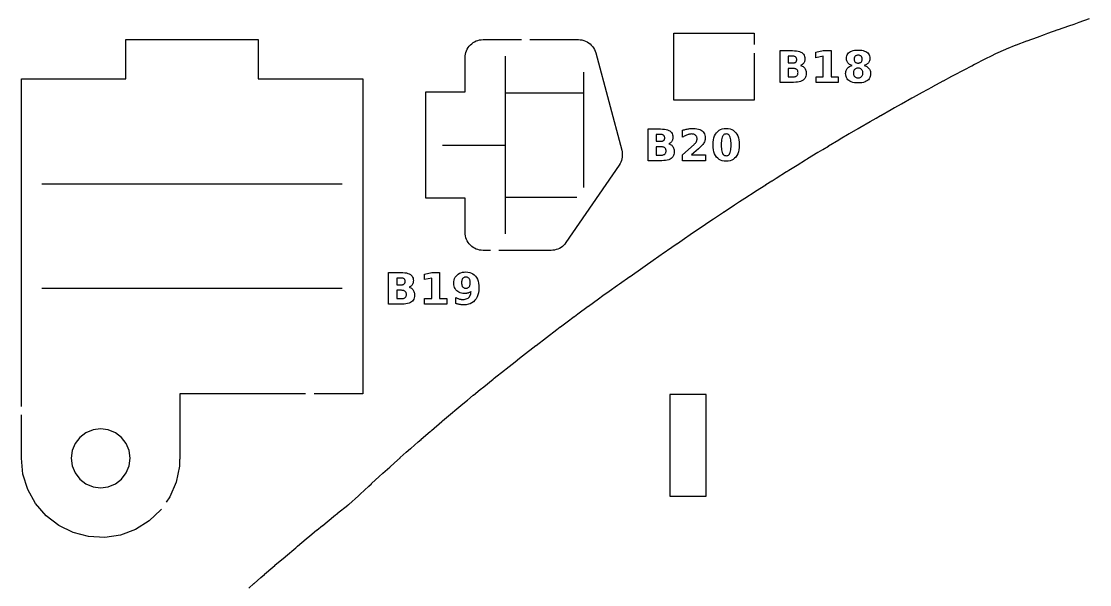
# Model space of a CAD drawing. Header units: millimetres. Extents: x 8 to 297, y 5 to 291.
# Drawn here: x 8.9 to 90.8, y 147.3 to 190.5 of the extents above; entities that cross this region are included whole.
import ezdxf

# ---------------------------------------------------------------- set-up
doc = ezdxf.new("R2010")
doc.units = ezdxf.units.MM
for name, color, linetype in [('CUT', 1, 'CONTINUOUS'), ('ENGRAVE', 5, 'CONTINUOUS'), ('SCORE', 7, 'CONTINUOUS')]:
    doc.layers.add(name, color=color, linetype=linetype)

msp = doc.modelspace()

# ---------------------------------------------------------------- linework, layer by layer
at = {"layer": 'CUT', "color": 1}
for points in [[(26.348, 147.0561), (26.7469, 147.4087), (26.7542, 147.415), (27.2607, 147.8562), (27.5474, 148.1056), (27.5546, 148.1118), (28.1904, 148.6569), (28.3478, 148.7918), (28.355, 148.7979), (29.1354, 149.4573), (29.1516, 149.471), (29.9506, 150.1461), (29.9527, 150.1479), (30.0828, 150.2574), (30.7483, 150.8174), (30.7555, 150.8234), (31.0379, 151.0576), (31.5488, 151.4812), (31.5559, 151.4871), (32.0093, 151.8577), (32.0103, 151.8585), (32.3492, 152.135), (32.3564, 152.1407), (32.9998, 152.6583), (33.1501, 152.7792), (33.1563, 152.7842), (33.9465, 153.4118), (33.9586, 153.4217), (33.9931, 153.4506), (34.0077, 153.4632), (34.7431, 154.1192), (34.7553, 154.1304), (34.8822, 154.2499), (34.8928, 154.2597), (35.5476, 154.8634), (35.7516, 155.0526), (35.7572, 155.0577), (36.3483, 155.5996), (36.3505, 155.6016), (36.627, 155.854), (36.6303, 155.857), (37.1477, 156.326), (37.1518, 156.3298), (37.5129, 156.6544), (37.5161, 156.6573), (37.9481, 157.0431), (37.9523, 157.0468), (38.4129, 157.4548), (38.4161, 157.4576), (38.7484, 157.7501), (38.7527, 157.7538), (39.3273, 158.2552), (39.3304, 158.2579), (39.5488, 158.4473), (39.5531, 158.451), (40.256, 159.0553), (40.2598, 159.0586), (40.3508, 159.1362), (41.1506, 159.8202), (41.1519, 159.8213), (41.1925, 159.8559), (41.1954, 159.8584), (41.9493, 160.4978), (41.9539, 160.5016), (42.1379, 160.6563), (42.1408, 160.6587), (42.7497, 161.1676), (42.7543, 161.1714), (43.0988, 161.4567), (43.1016, 161.459), (43.5502, 161.8284), (43.5547, 161.8321), (44.0754, 162.257), (44.0782, 162.2593), (44.3506, 162.4804), (44.3551, 162.4841), (45.0674, 163.057), (45.0711, 163.06), (45.1525, 163.125), (45.1539, 163.1262), (45.9528, 163.7623), (46.0723, 163.8576), (46.0749, 163.8597), (46.7511, 164.3964), (46.7559, 164.4002), (47.0837, 164.658), (47.0863, 164.66), (47.5516, 165.024), (47.5563, 165.0277), (48.1118, 165.4583), (48.1144, 165.4603), (48.352, 165.6436), (48.3567, 165.6471), (49.152, 166.255), (49.1572, 166.259), (49.954, 166.8618), (49.9556, 166.863), (50.2139, 167.0578), (50.2196, 167.0621), (50.7549, 167.4614), (51.2875, 167.8582), (51.2929, 167.8623), (51.555, 168.0555), (52.3541, 168.6435), (52.3572, 168.6458), (52.3747, 168.6586), (52.3803, 168.6627), (53.1557, 169.2237), (53.4813, 169.459), (53.4866, 169.4628), (53.9557, 169.7982), (53.9571, 169.7992), (54.6023, 170.2594), (54.6073, 170.2629), (54.7551, 170.3673), (54.7586, 170.3698), (55.5546, 170.9283), (55.5595, 170.9317), (55.7449, 171.0606), (55.748, 171.0627), (56.3541, 171.4814), (56.8954, 171.86), (56.8999, 171.8631), (57.1544, 172.0396), (57.1595, 172.0432), (57.9533, 172.6057), (57.9604, 172.6106), (58.0325, 172.661), (58.0338, 172.662), (58.7559, 173.1653), (58.7585, 173.1671), (59.1814, 173.4604), (59.1851, 173.463), (59.5561, 173.7185), (59.559, 173.7204), (60.3481, 174.2607), (60.3506, 174.2625), (61.1551, 174.8106), (61.1608, 174.8144), (61.5279, 175.0619), (61.9555, 175.3495), (61.9611, 175.3532), (62.726, 175.8621), (62.7568, 175.8825), (62.7604, 175.8849), (63.5575, 176.4104), (63.5601, 176.4121), (63.9409, 176.6618), (63.9436, 176.6637), (64.3571, 176.9334), (64.3612, 176.9361), (65.1564, 177.4507), (65.1625, 177.4546), (65.1745, 177.4623), (65.1774, 177.4642), (65.9584, 177.9608), (65.9612, 177.9626), (66.4356, 178.2626), (66.4383, 178.2643), (66.7589, 178.466), (66.7613, 178.4675), (67.5582, 178.9664), (67.5624, 178.969), (67.7144, 179.0634), (67.7156, 179.0641), (68.3581, 179.4621), (68.3632, 179.4653), (69.0127, 179.8635), (69.014, 179.8644), (69.1597, 179.9535), (69.1621, 179.9549), (69.9593, 180.4402), (69.9629, 180.4424), (70.3288, 180.6636), (70.331, 180.6649), (70.7594, 180.9227), (70.7635, 180.9251), (71.5588, 181.4), (71.5646, 181.4034), (71.6672, 181.4639), (71.6694, 181.4653), (72.3604, 181.8713), (72.3638, 181.8733), (73.0336, 182.2642), (73.0357, 182.2654), (73.1609, 182.3382), (73.1639, 182.3399), (73.9603, 182.7999), (73.965, 182.8026), (74.4227, 183.0646), (74.4246, 183.0656), (74.7614, 183.2577), (74.7645, 183.2594), (75.5619, 183.7113), (75.5643, 183.7127), (75.8341, 183.8649), (75.8358, 183.8658), (76.3612, 184.1611), (76.3656, 184.1636), (77.1605, 184.6065), (77.1668, 184.61), (77.2672, 184.6652), (77.269, 184.6662), (77.9621, 185.0462), (77.966, 185.0483), (78.7329, 185.4654), (78.7346, 185.4664), (78.7628, 185.4817), (78.7659, 185.4833), (79.5624, 185.9124), (79.5667, 185.9147), (80.2239, 186.2656), (80.226, 186.2667), (80.3638, 186.34), (80.3658, 186.3411), (81.1632, 186.7633), (81.1668, 186.7652), (81.7393, 187.066), (81.7407, 187.0668), (81.9622, 187.1829), (81.9685, 187.1861), (82.7581, 187.5947), (82.774, 187.6028), (83.2964, 187.8643), (83.3081, 187.8701), (83.5474, 187.987), (83.5894, 188.0066), (84.3471, 188.3447), (84.3949, 188.3649), (85.1519, 188.6681), (85.16, 188.6713), (85.1651, 188.6733), (85.181, 188.6794), (85.968, 188.9771), (85.9796, 188.9815), (86.7738, 189.2734), (87.3075, 189.4699), (87.3101, 189.4709), (87.5728, 189.567), (87.5758, 189.5681), (88.3643, 189.8544), (88.3858, 189.862), (89.1749, 190.1335), (89.1763, 190.134), (89.5757, 190.2709), (89.9732, 190.4069), (90.7735, 190.6843)], [(8.925, 160.9655), (8.925, 186.075), (16.925, 186.075), (16.925, 189.075), (27.075, 189.075), (27.075, 186.075), (35.075, 186.075), (35.075, 161.925), (31.35, 161.925)], [(44.8672, 172.925), (44.2982, 172.925), (44.1652, 172.9315), (44.0317, 172.9513), (43.9008, 172.9841), (43.7738, 173.0296), (43.6518, 173.0873), (43.536, 173.1567), (43.4277, 173.237), (43.3277, 173.3277), (43.237, 173.4277), (43.1567, 173.536), (43.0873, 173.6518), (43.0296, 173.7738), (42.9841, 173.9008), (42.9513, 174.0317), (42.9315, 174.1652), (42.925, 174.2982), (42.925, 176.925), (39.925, 176.925), (39.925, 185.075), (42.925, 185.075), (42.925, 187.7018), (42.9315, 187.8348), (42.9513, 187.9683), (42.9841, 188.0992), (43.0296, 188.2262), (43.0873, 188.3482), (43.1567, 188.464), (43.237, 188.5723), (43.3277, 188.6723), (43.4277, 188.763), (43.536, 188.8433), (43.6518, 188.9127), (43.7738, 188.9704), (43.9008, 189.0159), (44.0317, 189.0487), (44.1652, 189.0685), (44.2982, 189.075), (47.2409, 189.075)], [(47.8909, 189.075), (51.6031, 189.075), (51.7396, 189.0681), (51.8765, 189.0473), (52.0107, 189.0127), (52.1407, 188.9649), (52.2652, 188.9042), (52.383, 188.8312), (52.4929, 188.7469), (52.5937, 188.6518), (52.6844, 188.5471), (52.7641, 188.4339), (52.8321, 188.3131), (52.8875, 188.1862), (52.9293, 188.0561), (54.919, 180.5949), (54.9464, 180.4681), (54.9617, 180.3374), (54.9645, 180.2058), (54.9547, 180.0745), (54.9324, 179.9448), (54.8979, 179.8179), (54.8513, 179.6948), (54.7932, 179.5767), (54.725, 179.4663), (50.6481, 173.5209), (50.5686, 173.4162), (50.4781, 173.3184), (50.3785, 173.2297), (50.2708, 173.1512), (50.1561, 173.0834), (50.0353, 173.0271), (49.9096, 172.9827), (49.7802, 172.9507), (49.6483, 172.9314), (49.517, 172.925), (45.5172, 172.925)], [(65.075, 188.05), (65.075, 184.425), (58.925, 184.425), (58.925, 189.575), (65.075, 189.575), (65.075, 188.7)], [(30.7, 161.925), (21.075, 161.925), (21.075, 156.925), (21.0442, 156.925), (21.0442, 156.3854), (20.7968, 155.1813), (20.312, 154.0516), (20.0286, 153.6445)], [(19.6573, 153.111), (19.6097, 153.0427), (18.7188, 152.1957), (17.6756, 151.5455), (16.5228, 151.1186), (15.3077, 150.9324), (14.08, 150.9947), (12.89, 151.3028), (11.7863, 151.8442), (10.8143, 152.5966), (10.0135, 153.5293), (9.417, 154.6041), (9.049, 155.777), (8.925, 156.9962), (8.925, 160.3155)]]:
    msp.add_lwpolyline(points, dxfattribs=at)
for points in [[(58.605, 161.895), (58.605, 154.105), (61.395, 154.105), (61.395, 161.895), (58.605, 161.895)], [(12.8229, 156.4166), (13.048, 155.873), (13.4062, 155.4062), (13.873, 155.048), (14.4166, 154.8229), (15, 154.7461), (15.5834, 154.8229), (16.127, 155.048), (16.5938, 155.4062), (16.952, 155.873), (17.1771, 156.4166), (17.2539, 157), (17.1771, 157.5834), (16.952, 158.127), (16.5938, 158.5938), (16.127, 158.952), (15.5834, 159.1771), (15, 159.2539), (14.4166, 159.1771), (13.873, 158.952), (13.4062, 158.5938), (13.048, 158.127), (12.8229, 157.5834), (12.7461, 157), (12.8229, 156.4166)]]:
    msp.add_lwpolyline(points, close=True, dxfattribs=at)
at = {"layer": 'ENGRAVE', "color": 5}
for points in [[(72.3857, 187.1786), (72.3331, 187.2147), (72.2866, 187.2549), (72.2462, 187.299), (72.2118, 187.347), (72.1838, 187.3988), (72.1619, 187.4545), (72.1463, 187.5139), (72.137, 187.5771), (72.1339, 187.6441), (72.1402, 187.7425), (72.1594, 187.8329), (72.1912, 187.9151), (72.2359, 187.9891), (72.2932, 188.055), (72.3633, 188.1128), (72.4458, 188.1621), (72.5402, 188.2023), (72.6465, 188.2337), (72.7648, 188.2561), (72.895, 188.2695), (73.0372, 188.274), (73.1783, 188.2695), (73.3077, 188.2561), (73.4254, 188.2339), (73.5312, 188.2027), (73.6254, 188.1626), (73.7077, 188.1136), (73.7779, 188.0561), (73.8352, 187.9902), (73.8799, 187.9161), (73.9117, 187.8337), (73.9309, 187.743), (73.9372, 187.6441), (73.9341, 187.5771), (73.9247, 187.5139), (73.909, 187.4545), (73.887, 187.3988), (73.8587, 187.347), (73.8241, 187.299), (73.7834, 187.2549), (73.7367, 187.2147), (73.6839, 187.1786), (73.6252, 187.1464), (73.5604, 187.1182), (73.4896, 187.0939), (73.5687, 187.0688), (73.6411, 187.0389), (73.7067, 187.0042), (73.7656, 186.9648), (73.8178, 186.9207), (73.8632, 186.8718), (73.9017, 186.8183), (73.9333, 186.7603), (73.9578, 186.6978), (73.9753, 186.6309), (73.9858, 186.5595), (73.9893, 186.4836), (73.9827, 186.3681), (73.9626, 186.2623), (73.9293, 186.1664), (73.8826, 186.0803), (73.8226, 186.004), (73.7493, 185.9375), (73.6628, 185.8811), (73.5634, 185.8349), (73.4512, 185.799), (73.3261, 185.7733), (73.1881, 185.7579), (73.0372, 185.7528), (72.8857, 185.7579), (72.7472, 185.7733), (72.6215, 185.799), (72.5087, 185.8349), (72.4089, 185.8811), (72.3218, 185.9375), (72.248, 186.004), (72.1876, 186.0803), (72.1406, 186.1664), (72.107, 186.2623), (72.0869, 186.3681), (72.0801, 186.4836), (72.0836, 186.5595), (72.0942, 186.6309), (72.1117, 186.6978), (72.1362, 186.7603), (72.1677, 186.8183), (72.2063, 186.8718), (72.2517, 186.9207), (72.3038, 186.9648), (72.3627, 187.0042), (72.4284, 187.0389), (72.5007, 187.0688), (72.5798, 187.0939), (72.5091, 187.1182), (72.4444, 187.1464), (72.3857, 187.1786)], [(68.8617, 186.9782), (68.9062, 186.9339), (68.9456, 186.884), (68.9795, 186.8294), (69.0071, 186.7708), (69.0286, 186.7082), (69.044, 186.6417), (69.0532, 186.5711), (69.0563, 186.4966), (69.0497, 186.3844), (69.0299, 186.2821), (68.9969, 186.1898), (68.9507, 186.1074), (68.8913, 186.035), (68.8187, 185.9725), (68.7326, 185.9198), (68.6328, 185.8767), (68.5192, 185.8431), (68.3919, 185.8192), (68.2508, 185.8048), (68.096, 185.8), (67.056, 185.8), (67.056, 188.23), (67.9967, 188.23), (68.1577, 188.2258), (68.3032, 188.213), (68.4331, 188.1918), (68.5476, 188.162), (68.6465, 188.1238), (68.73, 188.077), (68.7994, 188.0209), (68.8561, 187.9546), (68.9003, 187.878), (68.9318, 187.7913), (68.9507, 187.6943), (68.957, 187.5871), (68.9547, 187.5294), (68.9478, 187.4747), (68.9363, 187.4229), (68.9201, 187.3741), (68.8994, 187.3282), (68.874, 187.2852), (68.8443, 187.2455), (68.8104, 187.2093), (68.7723, 187.1767), (68.7301, 187.1477), (68.6837, 187.1223), (68.6331, 187.1005), (68.6979, 187.0782), (68.7576, 187.0504), (68.8122, 187.017), (68.8617, 186.9782)], [(68.1595, 187.3055), (68.195, 187.3182), (68.2264, 187.3345), (68.2539, 187.3544), (68.2773, 187.3778), (68.2964, 187.4046), (68.3113, 187.4349), (68.3219, 187.4687), (68.3283, 187.5058), (68.3304, 187.5464), (68.3283, 187.5865), (68.3219, 187.6234), (68.3113, 187.6569), (68.2964, 187.6871), (68.2773, 187.714), (68.2539, 187.7377), (68.2264, 187.7578), (68.195, 187.7743), (68.1595, 187.7871), (68.1201, 187.7963), (68.0767, 187.8017), (68.0293, 187.8036), (67.6826, 187.8036), (67.6826, 187.2893), (68.0293, 187.2893), (68.0767, 187.2911), (68.1201, 187.2965), (68.1595, 187.3055)], [(70.368, 187.8036), (69.8, 187.6864), (69.8, 188.1128), (70.3648, 188.23), (70.9605, 188.23), (70.9605, 186.2329), (71.5139, 186.2329), (71.5139, 185.8), (69.8146, 185.8), (69.8146, 186.2329), (70.368, 186.2329), (70.368, 187.8036)], [(72.7353, 187.4914), (72.7464, 187.4524), (72.7621, 187.4171), (72.7823, 187.3855), (72.8069, 187.3576), (72.8356, 187.3337), (72.8683, 187.3142), (72.9047, 187.299), (72.945, 187.2882), (72.9892, 187.2817), (73.0372, 187.2795), (73.0841, 187.2817), (73.1274, 187.2882), (73.167, 187.299), (73.2028, 187.3142), (73.235, 187.3337), (73.2634, 187.3576), (73.2878, 187.3855), (73.3077, 187.4171), (73.3232, 187.4524), (73.3343, 187.4914), (73.3409, 187.5342), (73.3432, 187.5806), (73.3409, 187.627), (73.3343, 187.6697), (73.3232, 187.7086), (73.3077, 187.7437), (73.2878, 187.7751), (73.2634, 187.8028), (73.235, 187.8264), (73.2028, 187.8457), (73.167, 187.8608), (73.1274, 187.8715), (73.0841, 187.8779), (73.0372, 187.8801), (72.9892, 187.8779), (72.945, 187.8714), (72.9047, 187.8605), (72.8683, 187.8454), (72.8356, 187.8258), (72.8069, 187.802), (72.7823, 187.7741), (72.7621, 187.7426), (72.7464, 187.7076), (72.7353, 187.6689), (72.7285, 187.6265), (72.7263, 187.5806), (72.7285, 187.5342), (72.7353, 187.4914)], [(68.2606, 186.2619), (68.3001, 186.2818), (68.3345, 186.3062), (68.3636, 186.335), (68.3874, 186.3684), (68.4059, 186.4063), (68.4191, 186.4487), (68.427, 186.4956), (68.4297, 186.5471), (68.4271, 186.5975), (68.4192, 186.6436), (68.4061, 186.6852), (68.3877, 186.7225), (68.3641, 186.7554), (68.3353, 186.7839), (68.3012, 186.808), (68.2617, 186.8277), (68.2169, 186.8431), (68.1667, 186.8541), (68.1113, 186.8606), (68.0505, 186.8628), (67.6826, 186.8628), (67.6826, 186.2264), (68.0505, 186.2264), (68.1108, 186.2286), (68.1659, 186.2353), (68.2159, 186.2464), (68.2606, 186.2619)], [(72.8817, 186.8632), (72.839, 186.8446), (72.8007, 186.8206), (72.767, 186.7912), (72.7381, 186.7569), (72.7145, 186.718), (72.6962, 186.6744), (72.6831, 186.6263), (72.6752, 186.5735), (72.6726, 186.5161), (72.6752, 186.4588), (72.6831, 186.4061), (72.6962, 186.3581), (72.7145, 186.3147), (72.7381, 186.276), (72.767, 186.2419), (72.8007, 186.2128), (72.839, 186.189), (72.8817, 186.1705), (72.929, 186.1573), (72.9808, 186.1493), (73.0372, 186.1467), (73.093, 186.1493), (73.1442, 186.1573), (73.191, 186.1705), (73.2332, 186.189), (73.2709, 186.2128), (73.3041, 186.2419), (73.3324, 186.276), (73.3556, 186.3147), (73.3737, 186.3581), (73.3866, 186.4061), (73.3943, 186.4588), (73.3969, 186.5161), (73.3943, 186.574), (73.3866, 186.6271), (73.3737, 186.6754), (73.3556, 186.7191), (73.3324, 186.7579), (73.3041, 186.792), (73.2709, 186.8211), (73.2332, 186.8449), (73.191, 186.8634), (73.1442, 186.8767), (73.093, 186.8846), (73.0372, 186.8872), (72.9808, 186.8846), (72.929, 186.8766), (72.8817, 186.8632)], [(58.7512, 180.9782), (58.7957, 180.9339), (58.8351, 180.884), (58.8689, 180.8294), (58.8966, 180.7708), (58.9181, 180.7082), (58.9335, 180.6417), (58.9427, 180.5711), (58.9458, 180.4966), (58.9392, 180.3844), (58.9194, 180.2821), (58.8864, 180.1898), (58.8402, 180.1074), (58.7808, 180.035), (58.7082, 179.9725), (58.6221, 179.9198), (58.5222, 179.8767), (58.4087, 179.8431), (58.2814, 179.8192), (58.1403, 179.8048), (57.9855, 179.8), (56.9455, 179.8), (56.9455, 182.23), (57.8862, 182.23), (58.0472, 182.2258), (58.1927, 182.213), (58.3226, 182.1918), (58.4371, 182.162), (58.536, 182.1238), (58.6195, 182.077), (58.6888, 182.0209), (58.7456, 181.9546), (58.7897, 181.878), (58.8213, 181.7913), (58.8402, 181.6943), (58.8465, 181.5871), (58.8442, 181.5294), (58.8373, 181.4747), (58.8258, 181.4229), (58.8096, 181.3741), (58.7889, 181.3282), (58.7635, 181.2852), (58.7337, 181.2455), (58.6998, 181.2093), (58.6618, 181.1767), (58.6195, 181.1477), (58.5732, 181.1223), (58.5226, 181.1005), (58.5874, 181.0782), (58.647, 181.0504), (58.7016, 181.017), (58.7512, 180.9782)], [(58.049, 181.3055), (58.0844, 181.3182), (58.1159, 181.3345), (58.1434, 181.3544), (58.1668, 181.3778), (58.1859, 181.4046), (58.2008, 181.4349), (58.2114, 181.4687), (58.2178, 181.5058), (58.2199, 181.5464), (58.2178, 181.5865), (58.2114, 181.6234), (58.2008, 181.6569), (58.1859, 181.6871), (58.1668, 181.714), (58.1434, 181.7377), (58.1159, 181.7578), (58.0844, 181.7743), (58.049, 181.7871), (58.0096, 181.7963), (57.9662, 181.8017), (57.9188, 181.8036), (57.5721, 181.8036), (57.5721, 181.2893), (57.9188, 181.2893), (57.9662, 181.2911), (58.0096, 181.2965), (58.049, 181.3055)], [(61.3431, 179.8), (59.5772, 179.8), (59.5772, 180.2606), (60.4642, 181.0435), (60.5021, 181.0792), (60.5366, 181.1146), (60.5676, 181.1497), (60.5951, 181.1845), (60.6193, 181.2191), (60.64, 181.2535), (60.6574, 181.2879), (60.6716, 181.3227), (60.6827, 181.358), (60.6906, 181.3938), (60.6954, 181.43), (60.697, 181.4667), (60.6938, 181.5218), (60.6842, 181.5732), (60.6683, 181.6209), (60.646, 181.6649), (60.6173, 181.7052), (60.5822, 181.7417), (60.5419, 181.7736), (60.4973, 181.7996), (60.4485, 181.8199), (60.3956, 181.8343), (60.3384, 181.843), (60.277, 181.8459), (60.2274, 181.8442), (60.1763, 181.8389), (60.1236, 181.8302), (60.0694, 181.818), (60.0137, 181.8024), (59.9564, 181.7832), (59.8977, 181.7607), (59.8376, 181.7347), (59.7761, 181.7053), (59.7133, 181.6726), (59.6492, 181.6364), (59.5837, 181.5969), (59.5837, 182.1307), (59.6541, 182.1531), (59.7242, 182.1737), (59.794, 182.1924), (59.8636, 182.2092), (59.9329, 182.2242), (60.002, 182.2373), (60.0706, 182.2485), (60.1389, 182.2577), (60.2066, 182.2648), (60.274, 182.2699), (60.3408, 182.2729), (60.4072, 182.274), (60.5472, 182.2686), (60.6764, 182.2526), (60.7948, 182.2259), (60.9024, 182.1886), (60.9992, 182.1406), (61.0851, 182.0819), (61.159, 182.0137), (61.2194, 181.937), (61.2664, 181.852), (61.3, 181.7586), (61.3201, 181.6567), (61.3268, 181.5464), (61.324, 181.481), (61.3155, 181.417), (61.3012, 181.3546), (61.2813, 181.2936), (61.2556, 181.2341), (61.2243, 181.1761), (61.1838, 181.1157), (61.1308, 181.0487), (61.0652, 180.9753), (60.987, 180.8955), (60.8963, 180.8091), (60.793, 180.7163), (60.2738, 180.2606), (61.3431, 180.2606), (61.3431, 179.8)], [(63.8971, 180.6407), (63.8609, 180.4777), (63.8103, 180.3301), (63.7452, 180.1977), (63.6656, 180.0808), (63.5727, 179.9806), (63.4677, 179.8986), (63.3506, 179.8348), (63.2214, 179.7892), (63.0801, 179.7619), (62.9266, 179.7528), (62.7727, 179.7619), (62.631, 179.7892), (62.5014, 179.8348), (62.3841, 179.8986), (62.279, 179.9806), (62.1861, 180.0808), (62.1065, 180.1977), (62.0414, 180.3301), (61.9908, 180.4777), (61.9546, 180.6407), (61.9329, 180.8189), (61.9257, 181.0126), (61.9329, 181.2067), (61.9546, 181.3854), (61.9908, 181.5487), (62.0414, 181.6965), (62.1065, 181.829), (62.1861, 181.946), (62.279, 182.0462), (62.3841, 182.1282), (62.5014, 182.192), (62.631, 182.2375), (62.7727, 182.2648), (62.9266, 182.274), (63.0801, 182.2648), (63.2214, 182.2375), (63.3506, 182.192), (63.4677, 182.1282), (63.5727, 182.0462), (63.6656, 181.946), (63.7452, 181.829), (63.8103, 181.6965), (63.8609, 181.5487), (63.8971, 181.3854), (63.9188, 181.2067), (63.926, 181.0126), (63.9188, 180.8189), (63.8971, 180.6407)], [(63.2899, 181.2913), (63.278, 181.4058), (63.2614, 181.5054), (63.24, 181.5899), (63.2139, 181.6595), (63.1822, 181.7165), (63.144, 181.7631), (63.0994, 181.7993), (63.0483, 181.8252), (62.9907, 181.8407), (62.9266, 181.8459), (62.8626, 181.8407), (62.8049, 181.8252), (62.7537, 181.7993), (62.7089, 181.7631), (62.6705, 181.7165), (62.6386, 181.6595), (62.6122, 181.5899), (62.5906, 181.5054), (62.5739, 181.4058), (62.5619, 181.2913), (62.5547, 181.1619), (62.5523, 181.0174), (62.5547, 180.8715), (62.5619, 180.7406), (62.5739, 180.6248), (62.5906, 180.5241), (62.6122, 180.4385), (62.6386, 180.368), (62.6705, 180.3103), (62.7089, 180.2631), (62.7537, 180.2264), (62.8049, 180.2002), (62.8626, 180.1845), (62.9266, 180.1792), (62.9902, 180.1845), (63.0475, 180.2002), (63.0984, 180.2264), (63.1429, 180.2631), (63.1812, 180.3103), (63.2131, 180.368), (63.2395, 180.4385), (63.261, 180.5241), (63.2778, 180.6248), (63.2898, 180.7406), (63.297, 180.8715), (63.2994, 181.0174), (63.297, 181.1619), (63.2899, 181.2913)], [(58.1501, 180.2619), (58.1896, 180.2818), (58.2239, 180.3062), (58.253, 180.335), (58.2768, 180.3684), (58.2954, 180.4063), (58.3086, 180.4487), (58.3165, 180.4956), (58.3192, 180.5471), (58.3165, 180.5975), (58.3087, 180.6436), (58.2956, 180.6852), (58.2772, 180.7225), (58.2536, 180.7554), (58.2248, 180.7839), (58.1906, 180.808), (58.1512, 180.8277), (58.1064, 180.8431), (58.0562, 180.8541), (58.0007, 180.8606), (57.9399, 180.8628), (57.5721, 180.8628), (57.5721, 180.2264), (57.9399, 180.2264), (58.0003, 180.2286), (58.0554, 180.2353), (58.1053, 180.2464), (58.1501, 180.2619)], [(38.8617, 169.9821), (38.9062, 169.9377), (38.9456, 169.8878), (38.9795, 169.8332), (39.0071, 169.7746), (39.0286, 169.7121), (39.044, 169.6455), (39.0532, 169.575), (39.0563, 169.5005), (39.0497, 169.3883), (39.0299, 169.286), (38.9969, 169.1937), (38.9507, 169.1113), (38.8913, 169.0389), (38.8187, 168.9764), (38.7326, 168.9237), (38.6328, 168.8805), (38.5192, 168.847), (38.3919, 168.823), (38.2508, 168.8086), (38.096, 168.8039), (37.056, 168.8039), (37.056, 171.2339), (37.9967, 171.2339), (38.1577, 171.2296), (38.3032, 171.2169), (38.4331, 171.1956), (38.5476, 171.1659), (38.6465, 171.1276), (38.73, 171.0809), (38.7994, 171.0248), (38.8561, 170.9584), (38.9003, 170.8819), (38.9318, 170.7951), (38.9507, 170.6982), (38.957, 170.591), (38.9547, 170.5333), (38.9478, 170.4786), (38.9363, 170.4268), (38.9201, 170.3779), (38.8994, 170.332), (38.874, 170.289), (38.8443, 170.2493), (38.8104, 170.2132), (38.7723, 170.1806), (38.7301, 170.1516), (38.6837, 170.1262), (38.6331, 170.1043), (38.6979, 170.082), (38.7576, 170.0542), (38.8122, 170.0209), (38.8617, 169.9821)], [(40.368, 170.8074), (39.8, 170.6902), (39.8, 171.1167), (40.3648, 171.2339), (40.9605, 171.2339), (40.9605, 169.2368), (41.5139, 169.2368), (41.5139, 168.8039), (39.8146, 168.8039), (39.8146, 169.2368), (40.368, 169.2368), (40.368, 170.8074)], [(42.2599, 169.2844), (42.3087, 169.264), (42.3568, 169.2455), (42.4042, 169.229), (42.4509, 169.2144), (42.4968, 169.2018), (42.5423, 169.1911), (42.5876, 169.1824), (42.6327, 169.1756), (42.6777, 169.1707), (42.7224, 169.1678), (42.767, 169.1668), (42.8569, 169.1711), (42.9399, 169.1841), (43.016, 169.2057), (43.0853, 169.2359), (43.1477, 169.2747), (43.2032, 169.3222), (43.2517, 169.3782), (43.2931, 169.4426), (43.3273, 169.5153), (43.3544, 169.5964), (43.3743, 169.6859), (43.3871, 169.7837), (43.3498, 169.7577), (43.3117, 169.7339), (43.2728, 169.7125), (43.233, 169.6932), (43.1925, 169.6763), (43.1511, 169.6616), (43.1087, 169.6492), (43.0652, 169.639), (43.0205, 169.6311), (42.9746, 169.6254), (42.9275, 169.622), (42.8793, 169.6209), (42.7591, 169.6269), (42.6468, 169.6451), (42.5426, 169.6752), (42.4464, 169.7175), (42.3581, 169.7718), (42.2779, 169.8382), (42.208, 169.9144), (42.1509, 169.9983), (42.1064, 170.0899), (42.0746, 170.189), (42.0556, 170.2958), (42.0492, 170.4103), (42.0563, 170.5367), (42.0775, 170.6544), (42.1129, 170.7635), (42.1624, 170.8639), (42.2261, 170.9555), (42.3039, 171.0386), (42.3937, 171.1107), (42.493, 171.1697), (42.602, 171.2156), (42.7206, 171.2483), (42.8488, 171.268), (42.9867, 171.2746), (43.1392, 171.2656), (43.2797, 171.2389), (43.4083, 171.1944), (43.5249, 171.132), (43.6296, 171.0519), (43.7224, 170.9539), (43.802, 170.8397), (43.8671, 170.7107), (43.9177, 170.567), (43.9539, 170.4085), (43.9756, 170.2353), (43.9828, 170.0473), (43.9744, 169.8538), (43.949, 169.6745), (43.9067, 169.5096), (43.8475, 169.359), (43.7715, 169.2228), (43.6785, 169.1009), (43.5707, 168.9957), (43.4504, 168.9096), (43.3175, 168.8427), (43.1721, 168.7949), (43.0141, 168.7662), (42.8435, 168.7566), (42.7869, 168.7574), (42.7312, 168.7595), (42.6763, 168.763), (42.6221, 168.7679), (42.5688, 168.7742), (42.5163, 168.7819), (42.4644, 168.791), (42.4129, 168.8015), (42.3617, 168.8134), (42.3109, 168.8267), (42.2604, 168.8414), (42.2104, 168.8576), (42.2104, 169.3068), (42.2599, 169.2844)], [(38.1595, 170.3094), (38.195, 170.322), (38.2264, 170.3383), (38.2539, 170.3582), (38.2773, 170.3816), (38.2964, 170.4085), (38.3113, 170.4388), (38.3219, 170.4725), (38.3283, 170.5097), (38.3304, 170.5503), (38.3283, 170.5904), (38.3219, 170.6272), (38.3113, 170.6607), (38.2964, 170.691), (38.2773, 170.7179), (38.2539, 170.7415), (38.2264, 170.7617), (38.195, 170.7781), (38.1595, 170.791), (38.1201, 170.8001), (38.0767, 170.8056), (38.0293, 170.8074), (37.6826, 170.8074), (37.6826, 170.2931), (38.0293, 170.2931), (38.0767, 170.2949), (38.1201, 170.3003), (38.1595, 170.3094)], [(43.084, 170.0397), (43.1275, 170.0545), (43.1665, 170.0752), (43.2009, 170.1018), (43.2309, 170.1344), (43.2562, 170.1729), (43.277, 170.2173), (43.2931, 170.2677), (43.3046, 170.3239), (43.3116, 170.3861), (43.3139, 170.4542), (43.3116, 170.5219), (43.3046, 170.5837), (43.2931, 170.6398), (43.277, 170.6901), (43.2562, 170.7346), (43.2309, 170.7733), (43.2009, 170.8061), (43.1665, 170.8329), (43.1275, 170.8538), (43.084, 170.8687), (43.036, 170.8777), (42.9835, 170.8807), (42.9309, 170.8777), (42.8829, 170.8687), (42.8394, 170.8538), (42.8004, 170.8329), (42.766, 170.8061), (42.7361, 170.7733), (42.7107, 170.7346), (42.69, 170.6901), (42.6738, 170.6398), (42.6623, 170.5837), (42.6554, 170.5219), (42.6531, 170.4542), (42.6554, 170.3861), (42.6623, 170.3239), (42.6738, 170.2677), (42.69, 170.2173), (42.7107, 170.1729), (42.7361, 170.1344), (42.766, 170.1018), (42.8004, 170.0752), (42.8394, 170.0545), (42.8829, 170.0397), (42.9309, 170.0308), (42.9835, 170.0278), (43.036, 170.0308), (43.084, 170.0397)], [(38.2606, 169.2657), (38.3001, 169.2857), (38.3345, 169.31), (38.3636, 169.3389), (38.3874, 169.3722), (38.4059, 169.4101), (38.4191, 169.4525), (38.427, 169.4995), (38.4297, 169.5509), (38.4271, 169.6014), (38.4192, 169.6474), (38.4061, 169.6891), (38.3877, 169.7263), (38.3641, 169.7592), (38.3353, 169.7877), (38.3012, 169.8119), (38.2617, 169.8316), (38.2169, 169.8469), (38.1667, 169.8579), (38.1113, 169.8645), (38.0505, 169.8667), (37.6826, 169.8667), (37.6826, 169.2303), (38.0505, 169.2303), (38.1108, 169.2325), (38.1659, 169.2391), (38.2159, 169.2502), (38.2606, 169.2657)]]:
    msp.add_lwpolyline(points, close=True, dxfattribs=at)
at = {"layer": 'SCORE', "color": 7}
for points in [[(46, 187.8), (46, 174.2)], [(52, 186.5927), (52, 177.7469)], [(46, 185), (52, 185)], [(41.2, 181), (46, 181)], [(33.5, 178), (10.5, 178)], [(46, 177), (51.4878, 177)], [(33.5, 170), (10.5, 170)]]:
    msp.add_lwpolyline(points, dxfattribs=at)

doc.saveas('drawing.dxf')
